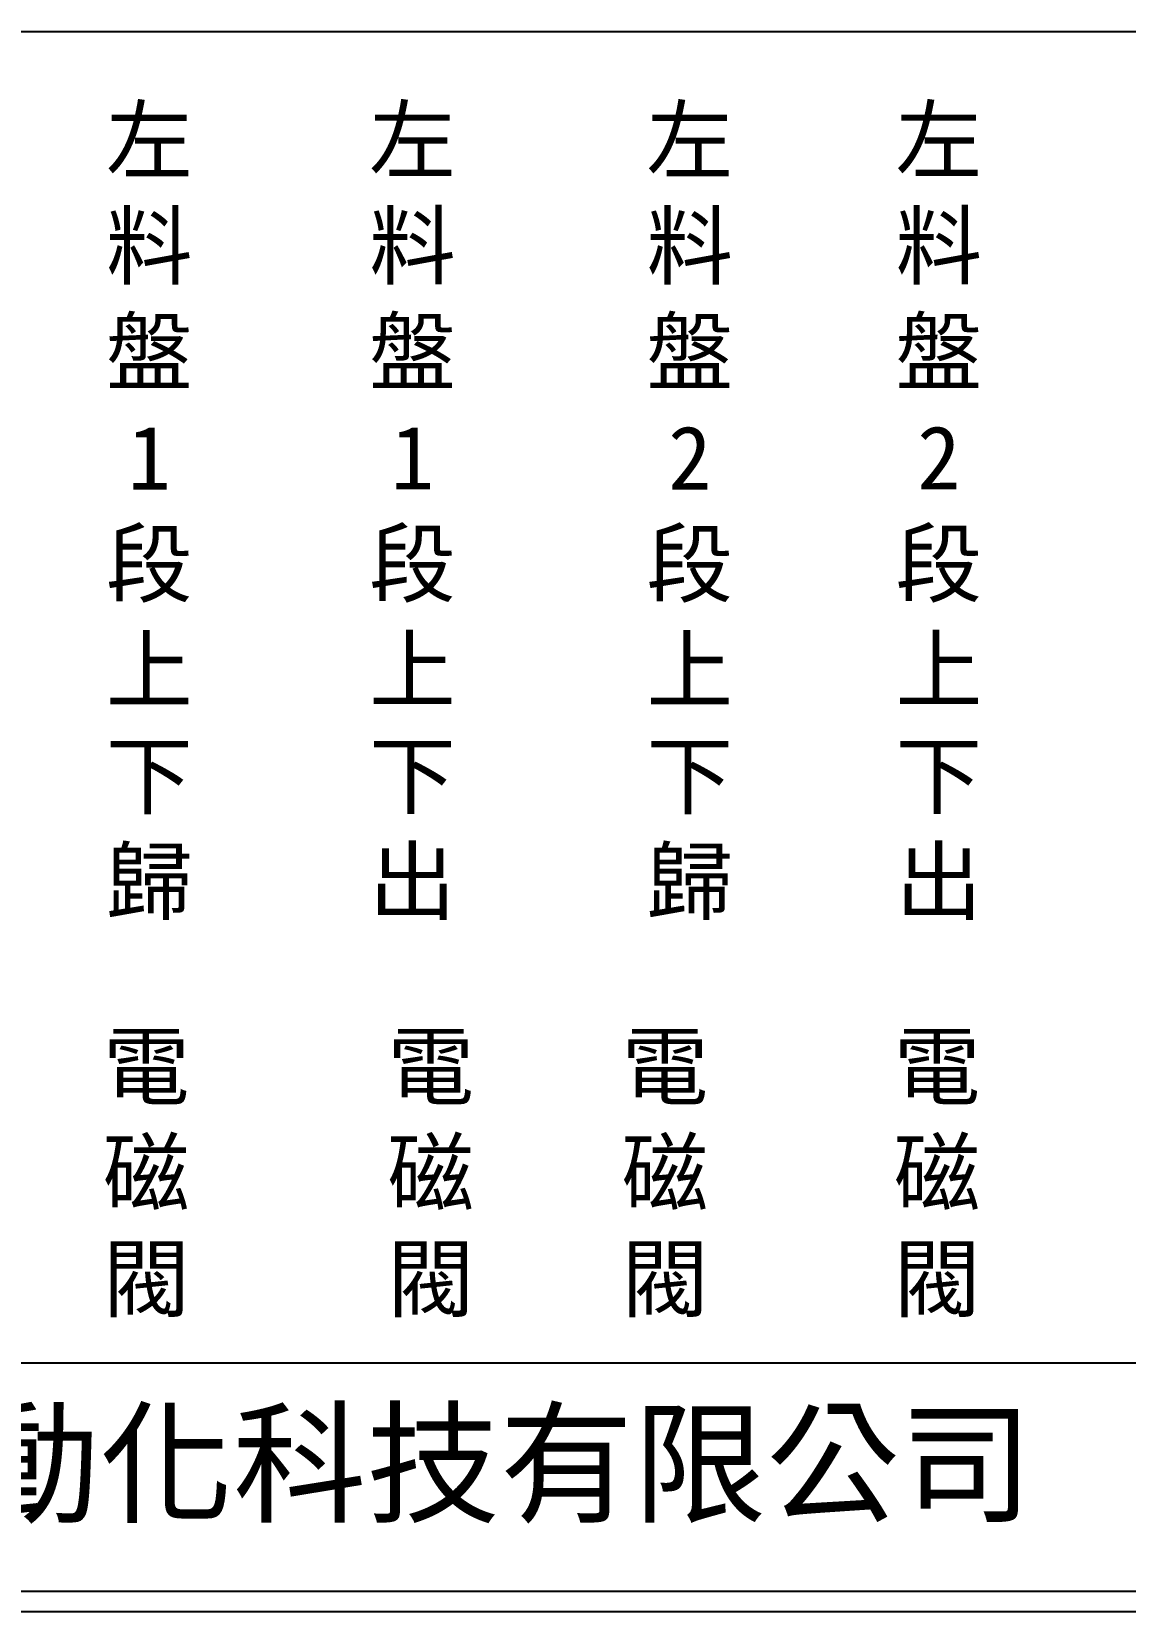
# Model space of a CAD drawing. Extents: x 926 to 1213, y 3 to 207.
# Drawn here: x 992.9 to 1060, y 3 to 100 of the extents above; entities that cross this region are included whole.
import ezdxf

# ---------------------------------------------------------------- set-up
doc = ezdxf.new("R2010")
doc.units = 0
doc.layers.add('圖框層', color=7, linetype='CONTINUOUS')
doc.layers.add('標尺寸層', color=3, linetype='CONTINUOUS')
doc.styles.add('CNS', font='romanc.shx', dxfattribs={"bigfont": 'chineset.shx'})
doc.styles.add('STSL', font='KAIU.TTF')

msp = doc.modelspace()

# ---------------------------------------------------------------- linework, layer by layer
at = {"layer": '圖框層', "color": 7}
for p, q in [((926.992, 18.25), (1211.493, 18.25)), ((926.992, 4.25), (1211.493, 4.25)), ((925.742, 3), (1212.742, 3))]:
    msp.add_line(p, q, dxfattribs=at)
at = {"layer": '標尺寸層', "color": 7}
msp.add_line((930.49, 99.958), (1208.361, 99.958), dxfattribs=at)

# ---------------------------------------------------------------- texts
at = {"layer": '圖框層', "color": 4, "style": 'STSL'}
msp.add_text('泓陞自動化科技有限公司', height=6, dxfattribs=at).set_placement((964.346, 9.076))
at = {"layer": '標尺寸層', "color": 7, "char_height": 3.9, "attachment_point": 5, "style": 'CNS'}
for s, insert, width in [('{\\fDFKai-SB|b0|i0|c136|p65;左料盤1段上下歸}', (1000.121, 70.349), 4.96081), ('{\\fDFKai-SB|b0|i0|c136|p65;左料盤1段上下出}', (1016.279, 70.349), 4.96081), ('{\\fDFKai-SB|b0|i0|c136|p65;左料盤2段上下歸}', (1033.302, 70.349), 4.96081), ('{\\fDFKai-SB|b0|i0|c136|p65;左料盤2段上下出}', (1048.594, 70.349), 4.96081), ('{\\fDFKai-SB|b0|i0|c136|p65;電磁閥}', (999.937, 29.715), 2.84806), ('{\\fDFKai-SB|b0|i0|c136|p65;電磁閥}', (1017.403, 29.715), 2.84806), ('{\\fDFKai-SB|b0|i0|c136|p65;電磁閥}', (1031.781, 29.715), 2.84806), ('{\\fDFKai-SB|b0|i0|c136|p65;電磁閥}', (1048.485, 29.715), 2.84806)]:
    msp.add_mtext(s, dxfattribs=dict(at, insert=insert, width=width))

doc.saveas('drawing.dxf')
